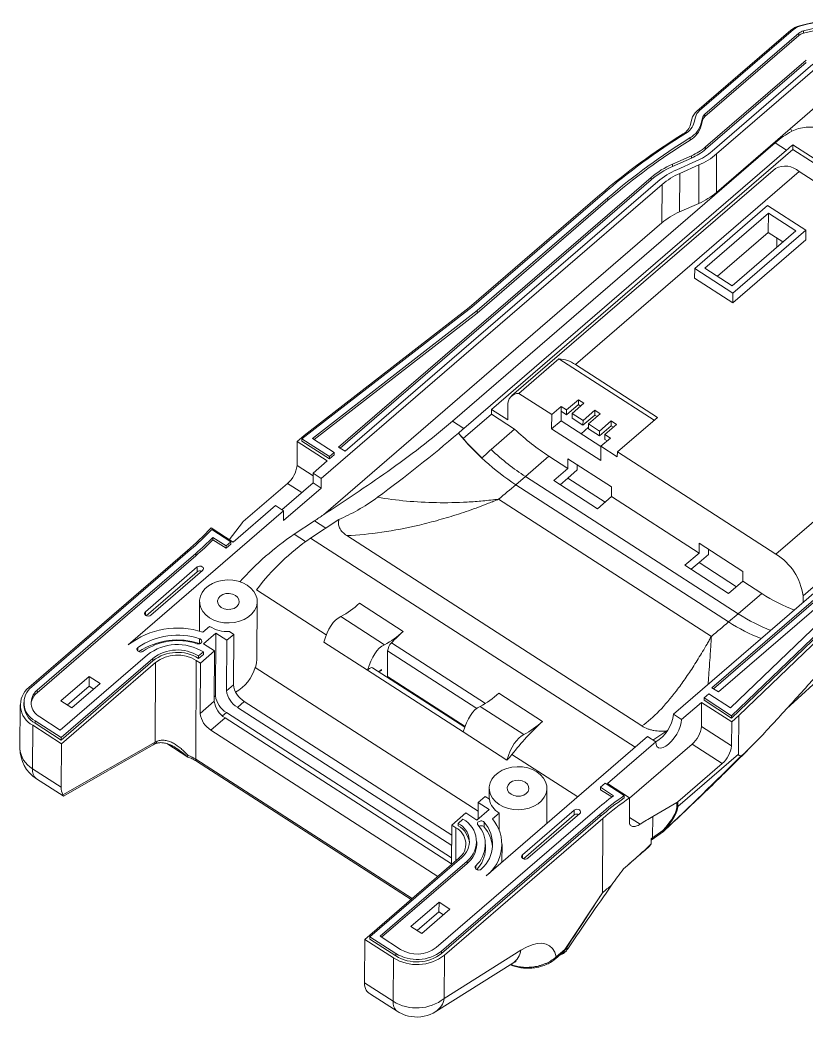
# Model space of a CAD drawing. Header units: inches. Extents: x 1430 to 4816, y 541 to 1061.
# Drawn here: x 2720.3 to 2796.6, y 690.8 to 787.5 of the extents above; entities that cross this region are included whole.
import ezdxf

# ---------------------------------------------------------------- set-up
doc = ezdxf.new("R2010")
doc.units = ezdxf.units.IN

msp = doc.modelspace()

# ---------------------------------------------------------------- linework, layer by layer
at = {"color": 7, "linetype": 'Continuous', "lineweight": 15}
for p, q in [((2795.081, 786.49), (2785.968, 778.631)), ((2795.347, 786.552), (2786.234, 778.693)), ((2796.309, 786.432), (2796.308, 786.199)), ((2786.763, 778.118), (2795.876, 785.977)), ((2786.765, 778.351), (2795.878, 786.21)), ((2795.878, 786.21), (2795.876, 785.977)), ((2796.596, 783.601), (2786.829, 775.178)), ((2796.595, 783.367), (2786.828, 774.945)), ((2787.466, 774.768), (2797.233, 783.191)), ((2797.657, 782.917), (2787.89, 774.494)), ((2797.635, 779.183), (2787.868, 770.76)), ((2785.489, 777.876), (2785.373, 777.373)), ((2785.836, 778.065), (2785.719, 777.561)), ((2786.408, 777.237), (2786.524, 777.741)), ((2786.409, 777.471), (2786.525, 777.974)), ((2786.525, 777.974), (2786.524, 777.741)), ((2786.765, 778.351), (2786.763, 778.118)), ((2786.409, 777.471), (2786.408, 777.237)), ((2785.327, 776.073), (2785.325, 775.839)), ((2762.257, 748.574), (2793.573, 775.582)), ((2763.36, 747.863), (2794.677, 774.871)), ((2795.282, 774.928), (2766.042, 749.712)), ((2786.828, 774.945), (2786.829, 775.178)), ((2793.573, 775.582), (2794.677, 774.871)), ((2795.282, 774.928), (2795.285, 775.373)), ((2801.646, 770.827), (2795.282, 774.928)), ((2795.285, 775.373), (2824.252, 756.704)), ((2785.455, 774.088), (2783.604, 773.27)), ((2785.456, 774.322), (2783.605, 773.504)), ((2784.035, 772.965), (2785.886, 773.783)), ((2785.455, 774.088), (2785.456, 774.322)), ((2787.89, 774.494), (2787.868, 770.76)), ((2793.592, 773.093), (2768.007, 751.029)), ((2783.604, 773.27), (2783.605, 773.504)), ((2786.173, 773.424), (2784.322, 772.606)), ((2786.152, 769.689), (2786.173, 773.424)), ((2781.545, 772.219), (2751.219, 746.066)), ((2781.543, 771.985), (2751.373, 745.967)), ((2795.892, 772.776), (2774.19, 754.061)), ((2781.543, 771.985), (2781.545, 772.219)), ((2784.322, 772.606), (2784.301, 768.871)), ((2819.227, 757.737), (2795.892, 772.776)), ((2749.538, 743.018), (2782.605, 771.535)), ((2751.855, 745.656), (2782.181, 771.809)), ((2782.584, 767.801), (2782.605, 771.535)), ((2776.554, 770.512), (2763.887, 759.588)), ((2776.82, 770.575), (2764.147, 759.645)), ((2764.664, 759.06), (2777.349, 769.999)), ((2764.665, 759.293), (2777.351, 770.233)), ((2777.351, 770.233), (2777.349, 769.999)), ((2786.152, 769.689), (2784.301, 768.871)), ((2792.846, 769.48), (2785.764, 763.373)), ((2796.558, 767.088), (2792.846, 769.48)), ((2792.919, 768.745), (2786.752, 763.426)), ((2792.919, 768.745), (2792.908, 766.877)), ((2795.571, 767.036), (2792.919, 768.745)), ((2782.584, 767.801), (2749.745, 739.481)), ((2789.403, 761.716), (2795.571, 767.036)), ((2789.477, 760.981), (2796.558, 767.088)), ((2796.558, 767.088), (2796.553, 766.154)), ((2787.985, 762.631), (2792.908, 766.877)), ((2789.471, 760.047), (2796.553, 766.154)), ((2792.908, 766.877), (2794.327, 765.963)), ((2793.737, 766.343), (2793.732, 765.449)), ((2785.764, 763.373), (2785.759, 762.44)), ((2785.764, 763.373), (2789.477, 760.981)), ((2786.752, 763.426), (2789.403, 761.716)), ((2785.759, 762.44), (2789.471, 760.047)), ((2789.477, 760.981), (2789.471, 760.047)), ((2764.147, 759.645), (2747.664, 746.87)), ((2763.887, 759.588), (2747.882, 747.184)), ((2748.68, 746.904), (2764.665, 759.293)), ((2764.665, 759.293), (2764.664, 759.06)), ((2748.844, 746.798), (2764.664, 759.06)), ((2793.642, 735.673), (2819.227, 757.737)), ((2772.596, 754.62), (2768.713, 751.271)), ((2781.834, 748.666), (2772.596, 754.62)), ((2782.145, 748.934), (2774.19, 754.061)), ((2771.895, 749.22), (2768.713, 751.271)), ((2774.481, 750.651), (2773.339, 749.666)), ((2774.479, 750.184), (2774.481, 750.651)), ((2775.012, 750.309), (2774.481, 750.651)), ((2766.042, 749.712), (2766.04, 749.245)), ((2767.633, 748.687), (2766.042, 749.712)), ((2767.642, 750.087), (2767.633, 748.687)), ((2772.809, 750.008), (2771.895, 749.22)), ((2772.809, 750.008), (2772.806, 749.541)), ((2773.339, 749.666), (2772.809, 750.008)), ((2773.336, 749.199), (2774.479, 750.184)), ((2773.336, 749.199), (2773.339, 749.666)), ((2773.869, 749.324), (2775.012, 750.309)), ((2774.479, 750.184), (2774.701, 750.041)), ((2776.072, 749.626), (2774.93, 748.641)), ((2776.07, 749.159), (2776.072, 749.626)), ((2776.603, 749.284), (2776.072, 749.626)), ((2766.04, 749.245), (2763.303, 746.885)), ((2766.04, 749.245), (2768.297, 747.79)), ((2771.895, 749.22), (2771.887, 747.819)), ((2772.806, 749.541), (2772.801, 748.607)), ((2773.336, 749.199), (2772.806, 749.541)), ((2773.867, 748.857), (2773.869, 749.324)), ((2774.927, 748.174), (2773.867, 748.857)), ((2774.93, 748.641), (2773.869, 749.324)), ((2774.927, 748.174), (2776.07, 749.159)), ((2774.927, 748.174), (2774.93, 748.641)), ((2775.461, 748.299), (2776.603, 749.284)), ((2776.07, 749.159), (2776.292, 749.016)), ((2778.262, 745.585), (2782.145, 748.934)), ((2817.343, 749.147), (2783.704, 720.137)), ((2817.767, 748.873), (2787.441, 722.72)), ((2817.766, 748.64), (2787.595, 722.621)), ((2763.36, 747.863), (2762.257, 748.574)), ((2768.297, 747.79), (2766.012, 745.82)), ((2772.801, 748.607), (2771.887, 747.819)), ((2771.887, 747.819), (2776.66, 744.743)), ((2772.801, 748.607), (2776.668, 746.115)), ((2775.459, 747.983), (2774.736, 747.36)), ((2775.458, 747.832), (2775.461, 748.299)), ((2776.518, 747.148), (2775.458, 747.832)), ((2776.521, 747.615), (2775.461, 748.299)), ((2776.518, 747.148), (2777.661, 748.133)), ((2777.663, 748.6), (2776.521, 747.615)), ((2777.052, 747.273), (2778.194, 748.258)), ((2777.661, 748.133), (2777.663, 748.6)), ((2777.661, 748.133), (2777.883, 747.99)), ((2778.194, 748.258), (2777.663, 748.6)), ((2788.077, 722.31), (2818.403, 748.463)), ((2747.197, 746.593), (2747.882, 747.184)), ((2747.664, 746.87), (2747.662, 746.637)), ((2747.664, 746.87), (2750.343, 745.143)), ((2750.8, 745.537), (2748.68, 746.904)), ((2776.518, 747.148), (2776.521, 747.615)), ((2777.582, 746.932), (2776.668, 746.144)), ((2777.052, 747.273), (2777.049, 746.807)), ((2777.271, 746.663), (2777.049, 746.807)), ((2777.582, 746.932), (2777.052, 747.273)), ((2747.197, 746.593), (2747.183, 744.259)), ((2750.113, 744.713), (2747.197, 746.593)), ((2747.662, 746.637), (2750.342, 744.91)), ((2751.219, 746.066), (2751.855, 745.656)), ((2776.66, 744.743), (2776.668, 746.144)), ((2778.259, 745.118), (2776.668, 746.144)), ((2750.342, 744.91), (2750.799, 745.304)), ((2750.343, 745.143), (2750.342, 744.91)), ((2750.343, 745.143), (2750.8, 745.537)), ((2750.8, 745.537), (2750.799, 745.304)), ((2771.624, 745.172), (2769.34, 743.202)), ((2771.624, 745.172), (2773.462, 743.988)), ((2773.462, 743.988), (2773.467, 744.927)), ((2773.467, 744.927), (2777.71, 742.192)), ((2778.262, 745.585), (2778.259, 745.118)), ((2793.642, 735.673), (2778.262, 745.585)), ((2748.743, 743.531), (2750.113, 744.713)), ((2773.462, 743.988), (2772.091, 742.806)), ((2773.456, 743.059), (2774.37, 743.847)), ((2774.37, 743.847), (2774.373, 744.343)), ((2748.743, 743.531), (2748.737, 742.597)), ((2749.538, 743.018), (2748.743, 743.531)), ((2749.533, 742.085), (2749.538, 743.018)), ((2769.34, 743.202), (2768.412, 742.409)), ((2789.985, 729.896), (2769.34, 743.202)), ((2772.704, 742.411), (2773.456, 743.059)), ((2773.456, 743.059), (2777.086, 740.72)), ((2746.264, 742.537), (2741.968, 738.832)), ((2748.737, 742.597), (2745.704, 739.982)), ((2745.878, 738.933), (2749.533, 742.085)), ((2749.533, 742.085), (2748.737, 742.597)), ((2768.412, 742.409), (2789.057, 729.103)), ((2772.091, 742.806), (2776.334, 740.071)), ((2777.71, 742.192), (2777.704, 741.253)), ((2766.744, 741.005), (2787.389, 727.699)), ((2776.334, 740.071), (2777.704, 741.253)), ((2777.704, 741.253), (2786.19, 735.784)), ((2740.976, 736.833), (2745.088, 740.379)), ((2745.883, 739.866), (2745.088, 740.379)), ((2730.807, 726.864), (2745.883, 739.866)), ((2745.883, 739.866), (2745.878, 738.933)), ((2751.246, 739.037), (2748.498, 737.237)), ((2738.837, 738.212), (2740.976, 736.833)), ((2738.903, 738.059), (2740.749, 736.869)), ((2741.89, 738.751), (2740.602, 737.074)), ((2748.868, 738.9), (2746.91, 737.617)), ((2739.024, 737.293), (2739.022, 737.059)), ((2740.291, 736.242), (2739.022, 737.059)), ((2740.292, 736.475), (2739.024, 737.293)), ((2752.009, 737.472), (2780.653, 719.012)), ((2721.436, 722.811), (2736.825, 736.083)), ((2740.748, 736.636), (2740.291, 736.242)), ((2740.292, 736.475), (2740.291, 736.242)), ((2740.749, 736.869), (2740.292, 736.475)), ((2740.749, 736.869), (2740.748, 736.636)), ((2786.195, 736.723), (2786.19, 735.784)), ((2790.438, 733.989), (2786.195, 736.723)), ((2787.101, 736.139), (2787.098, 735.644)), ((2736.558, 736.02), (2721.169, 722.748)), ((2737.354, 735.507), (2721.965, 722.236)), ((2737.355, 735.741), (2721.966, 722.469)), ((2737.355, 735.741), (2737.354, 735.507)), ((2784.819, 734.602), (2786.19, 735.784)), ((2786.184, 734.856), (2787.098, 735.644)), ((2732.467, 730.094), (2737.493, 734.428)), ((2737.49, 733.961), (2737.493, 734.428)), ((2784.819, 734.602), (2789.062, 731.868)), ((2785.432, 734.207), (2786.184, 734.856)), ((2789.814, 732.517), (2786.184, 734.856)), ((2803.38, 734.341), (2789.249, 720.757)), ((2732.55, 729.701), (2737.49, 733.961)), ((2738.023, 734.087), (2732.997, 729.752)), ((2789.35, 719.769), (2803.921, 733.776)), ((2789.351, 720.003), (2803.923, 734.01)), ((2804.193, 733.611), (2790.044, 720.01)), ((2790.433, 733.05), (2790.438, 733.989)), ((2750.024, 727.846), (2743.245, 732.216)), ((2790.433, 733.05), (2789.062, 731.868)), ((2790.433, 733.05), (2792.27, 731.866)), ((2792.27, 731.866), (2789.985, 729.896)), ((2794.661, 720.657), (2806.868, 731.855)), ((2796.276, 730.979), (2796.28, 731.629)), ((2737.722, 731.1), (2737.705, 728.201)), ((2743.291, 725.693), (2743.322, 731.068)), ((2753.23, 730.903), (2757.472, 728.168)), ((2755.663, 726.887), (2751.42, 729.621)), ((2789.985, 729.896), (2789.057, 729.103)), ((2738.69, 728.668), (2738.036, 728.104)), ((2737.73, 726.998), (2737.732, 727.464)), ((2739.306, 728), (2738.115, 726.973)), ((2739.27, 721.931), (2739.306, 728)), ((2740.366, 727.317), (2739.306, 728)), ((2741.035, 727.893), (2740.366, 727.317)), ((2741.035, 727.893), (2740.622, 728.159)), ((2741.006, 723.008), (2741.035, 727.893)), ((2738.115, 726.973), (2739.175, 726.289)), ((2740.366, 727.317), (2740.338, 722.431)), ((2749.778, 727.139), (2754.021, 724.405)), ((2724.212, 718.612), (2732.664, 725.901)), ((2733.194, 725.559), (2724.285, 717.876)), ((2733.194, 725.559), (2733.193, 725.326)), ((2738.092, 725.955), (2737.636, 725.561)), ((2737.637, 725.794), (2737.636, 725.561)), ((2738.094, 726.188), (2737.637, 725.794)), ((2739.175, 726.289), (2737.805, 725.107)), ((2738.094, 726.188), (2738.092, 725.955)), ((2739.147, 721.404), (2739.175, 726.289)), ((2755.952, 723.795), (2755.966, 726.282)), ((2733.193, 725.326), (2724.284, 717.643)), ((2733.458, 725.155), (2724.321, 717.275)), ((2733.413, 717.438), (2733.458, 725.155)), ((2737.407, 725.364), (2737.352, 715.794)), ((2737.407, 725.364), (2737.805, 725.107)), ((2737.776, 720.222), (2737.805, 725.107)), ((2763.458, 718.878), (2754.514, 724.643)), ((2755.129, 724.247), (2755.388, 724.47)), ((2755.387, 724.39), (2755.388, 724.47)), ((2724.278, 721.433), (2727.019, 723.797)), ((2727.014, 722.864), (2727.019, 723.797)), ((2727.019, 723.797), (2728.08, 723.114)), ((2763.302, 718.423), (2754.021, 724.405)), ((2755.387, 724.39), (2755.334, 724.424)), ((2755.918, 723.738), (2755.952, 723.795)), ((2763.48, 718.943), (2755.952, 723.795)), ((2724.894, 721.036), (2727.014, 722.864)), ((2728.08, 723.114), (2725.338, 720.75)), ((2727.014, 722.864), (2727.458, 722.578)), ((2740.338, 722.431), (2741.006, 723.008)), ((2787.441, 722.72), (2788.077, 722.31)), ((2721.966, 722.469), (2721.965, 722.236)), ((2766.753, 722.187), (2770.996, 719.452)), ((2786.671, 721.73), (2786.67, 721.496)), ((2787.128, 722.124), (2786.671, 721.73)), ((2786.671, 721.73), (2789.351, 720.003)), ((2789.249, 720.757), (2787.128, 722.124)), ((2720.321, 721.06), (2720.297, 716.851)), ((2720.672, 721.291), (2720.671, 721.058)), ((2725.338, 720.75), (2724.278, 721.433)), ((2737.776, 720.222), (2739.147, 721.404)), ((2742.062, 721.391), (2741.393, 720.814)), ((2741.393, 720.814), (2762.189, 707.411)), ((2762.195, 708.415), (2742.062, 721.391)), ((2769.187, 718.17), (2764.944, 720.905)), ((2786.442, 721.299), (2784.5, 719.625)), ((2786.442, 721.299), (2786.428, 718.965)), ((2786.442, 721.299), (2789.359, 719.419)), ((2786.67, 721.496), (2789.35, 719.769)), ((2722.223, 719.894), (2724.212, 718.612)), ((2740.202, 719.787), (2738.832, 718.605)), ((2762.179, 705.623), (2740.202, 719.787)), ((2762.182, 706.227), (2740.326, 720.314)), ((2784.5, 719.625), (2783.704, 720.137)), ((2789.351, 720.003), (2789.35, 719.769)), ((2790.044, 720.01), (2789.359, 719.419)), ((2790.022, 716.276), (2790.044, 720.01)), ((2721.537, 719.069), (2721.512, 714.86)), ((2724.321, 717.275), (2721.537, 719.069)), ((2721.766, 719.5), (2721.765, 719.266)), ((2724.284, 717.643), (2721.765, 719.266)), ((2724.285, 717.876), (2721.766, 719.5)), ((2786.428, 718.965), (2789.345, 717.085)), ((2789.359, 719.419), (2789.345, 717.085)), ((2724.285, 717.876), (2724.284, 717.643)), ((2760.844, 704.418), (2738.832, 718.605)), ((2767.545, 715.689), (2763.302, 718.423)), ((2781.192, 717.97), (2765.544, 704.476)), ((2781.192, 717.97), (2781.987, 717.458)), ((2781.707, 717.638), (2783.066, 718.528)), ((2724.296, 713.066), (2724.321, 717.275)), ((2724.456, 712.337), (2733.413, 717.438)), ((2724.513, 712.208), (2733.23, 717.172)), ((2734.544, 717.292), (2736.574, 715.984)), ((2781.987, 717.458), (2777.304, 713.419)), ((2785.509, 717.243), (2779.443, 712.012)), ((2788.426, 715.363), (2785.509, 717.243)), ((2774.415, 712.126), (2768.038, 716.236)), ((2784.127, 711.191), (2790.022, 716.276)), ((2721.512, 714.86), (2724.296, 713.066)), ((2737.429, 715.599), (2758.249, 702.181)), ((2788.426, 715.363), (2784.13, 711.658)), ((2721.9, 713.889), (2724.484, 712.223)), ((2765.83, 712.985), (2765.824, 711.916)), ((2771.41, 709.535), (2771.43, 712.952)), ((2776.62, 713.061), (2776.619, 712.828)), ((2777.077, 713.455), (2776.62, 713.061)), ((2776.62, 713.061), (2777.889, 712.244)), ((2778.923, 712.266), (2777.077, 713.455)), ((2779.443, 712.04), (2777.304, 713.419)), ((2764.762, 711.593), (2765.43, 712.17)), ((2765.843, 711.904), (2765.43, 712.17)), ((2776.619, 712.828), (2777.72, 712.118)), ((2778.923, 712.266), (2778.921, 712.032)), ((2779.443, 712.04), (2779.43, 709.706)), ((2764.632, 709.883), (2765.823, 710.91)), ((2764.753, 709.987), (2764.762, 711.593)), ((2765.823, 710.91), (2764.762, 711.593)), ((2781.693, 710.221), (2784.033, 711.589)), ((2784.03, 711.123), (2784.033, 711.589)), ((2784.13, 711.658), (2784.127, 711.191)), ((2776.07, 710.789), (2760.681, 697.517)), ((2761.21, 696.942), (2776.599, 710.214)), ((2761.211, 697.175), (2776.6, 710.447)), ((2776.864, 710.043), (2761.475, 696.771)), ((2762.2, 709.384), (2763.571, 710.566)), ((2763.285, 709.952), (2762.828, 709.558)), ((2763.571, 710.566), (2764.632, 709.883)), ((2766.144, 709.988), (2766.798, 710.552)), ((2766.788, 708.926), (2766.798, 710.552)), ((2774.086, 710.844), (2769.061, 706.509)), ((2774.083, 710.377), (2769.143, 706.116)), ((2769.591, 706.168), (2774.616, 710.502)), ((2774.083, 710.377), (2774.086, 710.844)), ((2776.6, 710.447), (2776.599, 710.214)), ((2776.822, 702.83), (2776.864, 710.043)), ((2781.693, 710.221), (2781.681, 708.154)), ((2762.2, 709.384), (2762.178, 705.569)), ((2762.2, 709.384), (2762.598, 709.128)), ((2762.828, 709.558), (2762.827, 709.325)), ((2765.339, 709.672), (2765.336, 709.205)), ((2781.554, 708.064), (2781.551, 707.58)), ((2781.553, 707.923), (2781.652, 707.994)), ((2781.652, 707.994), (2782.657, 708.705)), ((2781.681, 708.154), (2782.685, 708.866)), ((2764.621, 707.53), (2764.622, 707.763)), ((2765.458, 707.058), (2765.461, 707.525)), ((2767.061, 705.784), (2767.071, 707.515)), ((2762.892, 706.185), (2753.755, 698.305)), ((2763.159, 706.247), (2754.25, 698.564)), ((2755.237, 698.616), (2763.689, 705.905)), ((2755.391, 698.517), (2763.688, 705.672)), ((2763.689, 705.905), (2763.688, 705.672)), ((2778.873, 705.158), (2779.479, 705.681)), ((2773.166, 697.331), (2776.822, 702.83)), ((2760.961, 701.922), (2758.22, 699.558)), ((2759.28, 698.874), (2762.021, 701.238)), ((2760.955, 700.988), (2760.961, 701.922)), ((2762.021, 701.238), (2760.961, 701.922)), ((2760.955, 700.988), (2758.836, 699.16)), ((2761.4, 700.702), (2760.955, 700.988)), ((2758.22, 699.558), (2759.28, 698.874)), ((2754.25, 698.564), (2754.248, 698.331)), ((2754.248, 698.331), (2756.767, 696.707)), ((2754.25, 698.564), (2756.769, 696.94)), ((2757.226, 697.334), (2755.237, 698.616)), ((2753.755, 698.305), (2753.73, 694.096)), ((2756.539, 696.51), (2753.755, 698.305)), ((2756.515, 692.301), (2756.539, 696.51)), ((2756.769, 696.94), (2756.767, 696.707)), ((2761.211, 697.175), (2761.21, 696.942)), ((2761.451, 692.562), (2768.904, 697.251)), ((2761.475, 696.771), (2761.451, 692.562)), ((2772.265, 696.429), (2772.991, 697.055)), ((2772.338, 696.617), (2773.166, 697.331)), ((2773.027, 696.951), (2772.678, 696.785)), ((2760.663, 691.309), (2768.116, 695.997)), ((2753.73, 694.096), (2756.515, 692.301)), ((2754.317, 692.996), (2756.903, 691.329))]:
    msp.add_line(p, q, dxfattribs=at)
at = {"color": 8, "linetype": 'Continuous', "lineweight": 15}
for p, q in [((2796.28, 731.629), (2818.764, 751.02)), ((2747.183, 744.259), (2748.741, 743.255)), ((2747.639, 741.651), (2746.264, 742.537)), ((2748.868, 738.9), (2749.962, 738.196)), ((2748.014, 736.906), (2746.91, 737.617)), ((2748.498, 737.237), (2779.994, 716.937)), ((2732.465, 729.756), (2732.467, 730.094)), ((2731.75, 726.624), (2731.748, 726.26)), ((2756.346, 727.066), (2765.461, 721.192)), ((2764.633, 720.696), (2755.966, 726.282)), ((2743.129, 724.689), (2764.757, 710.75)), ((2739.15, 721.827), (2739.27, 721.931)), ((2740.326, 720.314), (2739.942, 719.983)), ((2734.618, 717.271), (2736.449, 716.091)), ((2737.352, 715.794), (2758.345, 702.263)), ((2779.432, 710.144), (2780.473, 709.474)), ((2762.58, 705.915), (2762.598, 709.128)), ((2769.059, 706.171), (2769.061, 706.509)), ((2764.528, 705.451), (2764.526, 705.145))]:
    msp.add_line(p, q, dxfattribs=at)
at = {"color": 8, "linetype": 'Continuous', "lineweight": 15, "flags": 128}
for points in [[(2795.192, 776.694), (2795.089, 776.908), (2795.064, 776.965)], [(2782.759, 708.815), (2782.739, 708.775), (2782.729, 708.764)]]:
    msp.add_lwpolyline(points, dxfattribs=at)
at = {"color": 7, "linetype": 'Continuous', "lineweight": 15, "flags": 128}
for points in [[(2737.493, 734.428), (2737.6, 734.491), (2737.732, 734.518), (2737.867, 734.505), (2737.986, 734.454), (2738.07, 734.374), (2738.107, 734.276), (2738.09, 734.175), (2738.023, 734.087)], [(2738.695, 729.508), (2738.336, 729.786), (2738.052, 730.108), (2737.852, 730.464), (2737.743, 730.841), (2737.728, 731.225), (2737.809, 731.606), (2737.982, 731.968), (2738.241, 732.3), (2738.579, 732.591), (2738.982, 732.83), (2739.438, 733.011), (2739.931, 733.125), (2740.444, 733.17), (2740.959, 733.144), (2741.46, 733.048), (2741.929, 732.885), (2742.35, 732.66), (2742.708, 732.382), (2742.993, 732.06), (2743.193, 731.704), (2743.302, 731.328), (2743.316, 730.943), (2743.236, 730.563), (2743.063, 730.2), (2742.803, 729.868), (2742.466, 729.577), (2742.063, 729.338), (2741.607, 729.158), (2741.114, 729.043), (2740.601, 728.998), (2740.085, 729.024), (2739.584, 729.121), (2739.116, 729.284), (2738.695, 729.508)], [(2739.837, 730.493), (2739.625, 730.68), (2739.5, 730.907), (2739.476, 731.152), (2739.554, 731.389), (2739.727, 731.597), (2739.977, 731.754), (2740.281, 731.846), (2740.609, 731.864), (2740.928, 731.805), (2741.208, 731.675), (2741.42, 731.488), (2741.544, 731.261), (2741.569, 731.017), (2741.491, 730.779), (2741.318, 730.571), (2741.067, 730.414), (2740.763, 730.322), (2740.435, 730.305), (2740.116, 730.364), (2739.837, 730.493)], [(2740.334, 730.315), (2740.6, 730.323), (2740.702, 730.313)], [(2732.997, 729.752), (2732.89, 729.69), (2732.758, 729.663), (2732.623, 729.676), (2732.504, 729.726), (2732.42, 729.807), (2732.383, 729.905), (2732.4, 730.006), (2732.467, 730.094)], [(2754.021, 724.405), (2754.124, 724.509), (2754.228, 724.59), (2754.327, 724.643), (2754.416, 724.665), (2754.49, 724.655), (2754.514, 724.643)], [(2784.5, 719.625), (2784.467, 719.312), (2784.372, 718.96), (2784.221, 718.588), (2784.021, 718.213), (2783.782, 717.855), (2783.516, 717.531), (2783.236, 717.257), (2782.957, 717.048), (2782.692, 716.914), (2782.454, 716.862), (2782.257, 716.894), (2782.108, 717.008), (2782.017, 717.199), (2781.987, 717.458)], [(2766.803, 711.392), (2767.224, 711.168), (2767.693, 711.005), (2768.193, 710.909), (2768.709, 710.882), (2769.222, 710.927), (2769.715, 711.042), (2770.171, 711.222), (2770.574, 711.461), (2770.911, 711.752), (2771.171, 712.085), (2771.344, 712.447), (2771.424, 712.827), (2771.41, 713.212), (2771.301, 713.588), (2771.101, 713.944), (2770.816, 714.266), (2770.458, 714.544), (2770.037, 714.769), (2769.568, 714.932), (2769.067, 715.028), (2768.552, 715.054), (2768.039, 715.009), (2767.546, 714.895), (2767.09, 714.715), (2766.687, 714.475), (2766.349, 714.184), (2766.09, 713.852), (2765.917, 713.49), (2765.836, 713.11), (2765.851, 712.725), (2765.96, 712.348), (2766.16, 711.993), (2766.444, 711.67), (2766.803, 711.392)], [(2767.945, 712.377), (2768.224, 712.248), (2768.543, 712.189), (2768.871, 712.206), (2769.175, 712.298), (2769.426, 712.456), (2769.599, 712.663), (2769.677, 712.901), (2769.652, 713.145), (2769.528, 713.372), (2769.316, 713.559), (2769.036, 713.689), (2768.717, 713.748), (2768.39, 713.73), (2768.085, 713.639), (2767.835, 713.481), (2767.662, 713.273), (2767.584, 713.036), (2767.608, 712.792), (2767.733, 712.565), (2767.945, 712.377)], [(2768.81, 712.197), (2768.708, 712.207), (2768.442, 712.199)], [(2774.616, 710.502), (2774.684, 710.59), (2774.7, 710.691), (2774.664, 710.789), (2774.58, 710.87), (2774.461, 710.92), (2774.325, 710.933), (2774.194, 710.906), (2774.086, 710.844)], [(2769.061, 706.509), (2768.993, 706.421), (2768.977, 706.32), (2769.013, 706.222), (2769.097, 706.142), (2769.216, 706.091), (2769.352, 706.078), (2769.483, 706.105), (2769.591, 706.168)], [(2768.904, 697.251), (2769.459, 697.562), (2769.988, 697.78), (2770.483, 697.902), (2770.936, 697.926), (2771.339, 697.852), (2771.685, 697.68), (2771.971, 697.414), (2772.189, 697.058), (2772.338, 696.617)], [(2758.277, 690.81), (2758.008, 690.862), (2757.749, 690.932)]]:
    msp.add_lwpolyline(points, dxfattribs=at)
at = {"color": 7, "linetype": 'Continuous', "lineweight": 15}
for centre, radius, start, end in [((2800.01, 772.383), 15.108, 58.7895, 105.61501), ((2800.008, 772.763), 14.698, 58.84684, 105.55767), ((2796.499, 784.794), 2.211, 104.57031, 129.91762), ((2796.53, 785.139), 1.842, 104.57031, 129.91762), ((2796.587, 785.363), 1.105, 104.57031, 129.91762), ((2800.025, 773), 13.712, 58.67577, 105.72874), ((2800.026, 773.234), 13.712, 58.67577, 105.72874), ((2796.586, 785.129), 1.105, 104.57031, 129.91762), ((2786.88, 777.523), 1.435, 129.48092, 165.74412), ((2786.995, 777.77), 1.196, 129.48092, 165.74412), ((2787.22, 777.564), 0.718, 129.48092, 165.74412), ((2787.221, 777.797), 0.718, 129.48092, 165.74412), ((2783.89, 777.775), 1.537, 299.71212, 344.81576), ((2783.989, 778.031), 1.793, 299.71212, 344.81576), ((2784.183, 777.841), 2.305, 299.71212, 344.81576), ((2784.184, 778.074), 2.305, 299.71212, 344.81576), ((2818.618, 721.554), 64.547, 121.7555, 130.6688), ((2818.676, 721.858), 64.228, 121.75152, 130.6686), ((2818.785, 721.773), 63.582, 121.7515, 130.6686), ((2818.786, 722.006), 63.582, 121.7515, 130.6686), ((2783.556, 778.203), 2.075, 301.721, 301.85247), ((2783.257, 779.142), 5.511, 293.49988, 310.3899), ((2783.258, 779.375), 5.511, 293.49988, 310.3899), ((2783.359, 779.595), 6.338, 293.49988, 310.3899), ((2806.828, 760.791), 18.598, 128.36578, 130.79693), ((2783.426, 779.741), 6.889, 293.49988, 310.3899), ((2786.9, 765.689), 8.266, 113.49988, 130.3899), ((2786.901, 765.923), 8.266, 113.49988, 130.3899), ((2787.002, 766.142), 7.44, 113.49988, 130.3899), ((2794.513, 771.274), 2.038, 47.46389, 116.86746), ((2787.069, 766.289), 6.889, 113.49988, 130.3899), ((2783.405, 776.007), 6.889, 293.49988, 310.3899), ((2787.047, 762.554), 6.889, 113.49988, 130.3899), ((2772.435, 751.607), 3.017, 54.43357, 86.9355), ((2768.7, 750.206), 1.065, 89.30192, 186.39311), ((2667.308, 859.24), 147.074, 310.50952, 310.77466), ((2676.733, 847.953), 132.371, 306.24395, 310.58109), ((2782.18, 763.308), 25.027, 219.40937, 236.6243), ((2744.535, 744.566), 2.666, 310.43211, 353.37412), ((2673.343, 853.673), 146.348, 309.65849, 310.51204), ((2691.666, 826.221), 104.389, 303.22803, 303.80517), ((2717.85, 757.752), 28.675, 310.72473, 317.04436), ((2717.832, 758.137), 29.105, 310.73457, 316.38243), ((2742.327, 738.413), 0.552, 130.61013, 142.29818), ((2717.793, 758.208), 29.966, 310.75051, 315.10825), ((2717.795, 758.442), 29.966, 310.75051, 315.10825), ((2763.355, 713.55), 29.149, 124.34351, 138.15822), ((2761.593, 718.278), 23.041, 124.63382, 142.77894), ((2790.722, 730.885), 5.608, 7.62831, 58.62028), ((2737.756, 733.617), 0.435, 65.38711, 127.6775), ((2747.805, 736.642), 7.897, 297.24517, 313.38728), ((2735.576, 720.754), 7.751, 71.49094, 127.97584), ((2740.494, 731.594), 3.437, 238.33872, 272.13953), ((2693.988, 840.367), 146.348, 309.65849, 310.51204), ((2735.581, 721.066), 6.75, 71.41581, 124.57559), ((2735.577, 720.578), 6.771, 71.46031, 123.57915), ((2752.048, 733.907), 7.897, 297.24517, 313.38728), ((2773.8, 710.355), 24.164, 132.50697, 136.24431), ((2735.581, 721.421), 5.872, 71.40791, 124.5835), ((2735.584, 722.162), 4.744, 58.06429, 127.98888), ((2735.584, 722.496), 3.885, 58.0982, 127.95497), ((2757.267, 726.137), 1.308, 134.7211, 173.64439), ((2735.582, 722.263), 3.885, 58.0982, 127.95497), ((2735.583, 722.418), 3.465, 58.23543, 127.81773), ((2756.278, 722.641), 1.962, 116.99663, 125.4576), ((2722.558, 721.029), 2.21, 128.93522, 242.46846), ((2722.679, 721.263), 1.986, 128.78104, 242.62264), ((2743.227, 723.304), 2.24, 187.59419, 238.65439), ((2722.96, 720.991), 1.594, 128.65718, 173.54873), ((2722.929, 721.265), 1.542, 128.64033, 242.76335), ((2741.491, 722.227), 2.24, 187.59419, 238.65439), ((2742.559, 722.728), 2.24, 187.59419, 238.65439), ((2761.329, 727.926), 7.897, 297.24517, 313.38728), ((2722.825, 721.143), 2.155, 182.27479, 240.55346), ((2741.368, 721.701), 2.24, 187.59419, 238.65439), ((2739.997, 720.518), 2.24, 187.59419, 238.65439), ((2780.238, 720.478), 3.483, 300.01464, 354.38115), ((2789.244, 699.702), 26.89, 132.73545, 142.05627), ((2765.571, 725.191), 7.897, 297.24517, 313.38728), ((2783.78, 719.273), 2.666, 310.43211, 353.37412), ((2723.796, 716.83), 3.5, 179.66752, 237.19789), ((2786.697, 717.393), 2.666, 310.43211, 353.37412), ((2735.692, 713.191), 3.087, 57.48514, 72.72384), ((2795.428, 691.035), 37.22, 137.3836, 138.51817), ((2725.725, 712.997), 1.43, 177.2569, 207.50238), ((2767.812, 712.282), 2.005, 190.86385, 239.62106), ((2796.96, 686.547), 32.001, 126.58065, 130.75161), ((2797.268, 686.215), 31.672, 125.39862, 130.73691), ((2797.269, 686.449), 31.672, 125.39862, 130.73691), ((2797.423, 686.165), 31.509, 124.79322, 130.72797), ((2783.701, 711.687), 0.654, 300.18591, 310.62873), ((2783.704, 712.154), 0.654, 300.18591, 310.62873), ((2762.157, 707.796), 2.433, 309.00747, 62.39621), ((2763.215, 707.518), 3.832, 307.43175, 40.13343), ((2774.35, 710.032), 0.435, 65.38711, 127.6775), ((2799.227, 680.235), 34.736, 120.31646, 122.67621), ((2761.792, 707.561), 1.762, 308.64033, 62.76335), ((2761.75, 707.431), 2.178, 5.77426, 60.38551), ((2761.915, 707.795), 1.986, 308.78104, 62.62264), ((2762.639, 707.534), 2.812, 312.20237, 41.47985), ((2762.911, 707.531), 3.237, 312.29215, 41.39007), ((2762.804, 706.998), 3.359, 4.93403, 41.06142), ((2782.252, 709.276), 0.7, 305.30617, 312.97823), ((2783.108, 709.4), 0.681, 231.68899, 239.23226), ((2762.156, 707.604), 2.466, 308.39614, 358.26359), ((2762.532, 707.132), 2.926, 315.42607, 358.54323), ((2779.657, 708.829), 2.268, 318.62907, 326.60217), ((2796.786, 679.677), 30.571, 128.64313, 130.76853), ((2758.822, 699.912), 3.032, 238.23543, 307.81773), ((2779.761, 686.347), 12.773, 119.17116, 120.91813), ((2758.82, 700.175), 4.317, 238.0982, 307.95497), ((2758.82, 700.005), 3.885, 238.0982, 307.95497), ((2758.822, 700.239), 3.885, 238.0982, 307.95497), ((2772.853, 697.328), 0.313, 341.14637, 0.48856), ((2772.879, 697.451), 0.351, 320.32423, 335.48731), ((2772.518, 696.471), 1.077, 50.84472, 53.03564), ((2755.158, 694.027), 1.43, 177.2569, 207.50238), ((2758.796, 695.966), 4.317, 238.0982, 307.95497), ((2758.799, 694.271), 3.5, 237.19789, 252.5472), ((2758.799, 694.271), 3.5, 261.42149, 302.17369)]:
    msp.add_arc(centre, radius, start, end, dxfattribs=at)
at = {"color": 8, "linetype": 'Continuous', "lineweight": 15}
for centre, radius, start, end in [((2797.811, 742.399), 15.92, 236.64193, 249.47909), ((2722.721, 716.965), 2.427, 182.69545, 240.1328), ((2733.026, 717.509), 0.394, 301.10898, 349.66123), ((2737.555, 715.763), 0.206, 171.25728, 232.29665), ((2722.57, 714.719), 1.067, 172.4081, 231.14583), ((2781.534, 708.098), 0.157, 318.56811, 21.07197), ((2782.539, 708.809), 0.157, 318.56811, 21.07197), ((2767.099, 697.511), 1.824, 303.89904, 351.7908), ((2772.099, 696.602), 0.239, 313.24734, 3.68457), ((2759.647, 692.821), 1.822, 303.87394, 351.81589), ((2757.572, 692.16), 1.067, 172.4081, 231.14583)]:
    msp.add_arc(centre, radius, start, end, dxfattribs=at)
at = {"color": 7, "linetype": 'Continuous', "lineweight": 15}
for centre, major_axis, ratio, start_param, end_param in [((2771.679, 754.509), (-9.143, 10.602), 0.507156, 1.77792, 2.097311), ((2768.477, 751.755), (-9.143, 10.602), 0.507156, 1.5425, 1.780457), ((3866.807, 1690.124), (1155.944, 996.846), 0.00793, 2.824539, 2.827076), ((2769.394, 752.539), (-9.143, 10.602), 0.507156, 1.77792, 2.097311), ((2792.324, 741.202), (-9.143, 10.602), 0.507156, 2.097311, 2.399955), ((2740.487, 724.962), (1.889, 2.722), 0.761524, 4.147578, 5.109777), ((2735.535, 716.071), (2.776, -0.64), 0.543829, 2.456906, 2.556217), ((2786.396, 722.738), (34.056, 34.637), 0.1527, 4.452591, 4.671169), ((2887.042, 809.535), (96.98, 93.383), 0.029818, 3.112553, 3.185421), ((2752.35, 692.593), (31.599, 18.852), 0.119747, 5.919479, 6.210925), ((2751.917, 693.004), (32.119, 18.562), 0.130687, 5.915345, 6.206791), ((2803.346, 686.943), (34.6, 6.609), 0.811478, 2.084217, 2.088849), ((2803.336, 685.187), (23.61, 34.028), 0.761524, 1.511256, 1.559354), ((2656.011, 522.284), (121.433, 181.544), 0.00168, 6.01545, 6.179444)]:
    msp.add_ellipse(centre, major_axis=major_axis, ratio=ratio, start_param=start_param, end_param=end_param, dxfattribs=at)
at = {"color": 8, "linetype": 'Continuous', "lineweight": 15}
msp.add_ellipse((2790.04, 739.232), major_axis=(-9.143, 10.602), ratio=0.507156, start_param=2.097311, end_param=2.399955, dxfattribs=at)
at = {"color": 7, "linetype": 'Continuous', "lineweight": 15}
for points, knots in [([(2795.192, 776.694), (2794.907, 776.546), (2794.631, 776.378), (2794.092, 776.006), (2793.83, 775.803), (2793.573, 775.582)], [0, 0, 0, 0, 0.5, 0.5, 1, 1, 1, 1]), ([(2798.17, 776.977), (2797.9, 777.03), (2797.632, 777.066), (2797.095, 777.102), (2796.834, 777.101), (2796.331, 777.058), (2796.087, 777.015), (2795.618, 776.886), (2795.398, 776.801), (2795.192, 776.694)], [0, 0, 0, 0, 0.25, 0.25, 0.5, 0.5, 0.75, 0.75, 1, 1, 1, 1]), ([(2749.745, 739.481), (2750.747, 740.151), (2751.779, 740.832), (2753.872, 742.235), (2754.932, 742.956), (2757.049, 744.453), (2758.106, 745.229), (2760.199, 746.849), (2761.235, 747.693), (2762.257, 748.574)], [0, 0, 0, 0, 0.25, 0.25, 0.5, 0.5, 0.75, 0.75, 1, 1, 1, 1]), ([(2751.246, 739.037), (2751.846, 739.289), (2752.458, 739.592), (2753.706, 740.308), (2754.343, 740.72), (2754.994, 741.196)], [0, 0, 0, 0, 0.5, 0.5, 1, 1, 1, 1]), ([(2752.009, 737.472), (2753.106, 737.521), (2754.245, 737.631), (2756.598, 737.971), (2757.81, 738.202), (2759.68, 738.645), (2760.311, 738.808), (2761.578, 739.164), (2762.216, 739.358), (2763.5, 739.775), (2764.145, 739.999), (2765.118, 740.359), (2765.443, 740.483), (2765.93, 740.675), (2766.093, 740.739), (2766.419, 740.871), (2766.582, 740.938), (2766.744, 741.005)], [0, 0, 0, 0, 0.25, 0.25, 0.5, 0.5, 0.625, 0.625, 0.75, 0.75, 0.875, 0.875, 0.9375, 0.9375, 0.96875, 0.96875, 1, 1, 1, 1]), ([(2754.994, 741.196), (2755.906, 741.037), (2756.84, 740.913), (2758.75, 740.736), (2759.724, 740.684), (2761.697, 740.651), (2762.698, 740.671), (2764.209, 740.755), (2764.715, 740.792), (2765.728, 740.885), (2766.237, 740.94), (2766.744, 741.005)], [0, 0, 0, 0, 0.25, 0.25, 0.5, 0.5, 0.75, 0.75, 0.875, 0.875, 1, 1, 1, 1]), ([(2752.009, 737.472), (2751.845, 737.578), (2751.703, 737.694), (2751.527, 737.883), (2751.474, 737.949), (2751.384, 738.082), (2751.346, 738.15), (2751.254, 738.354), (2751.219, 738.495), (2751.2, 738.769), (2751.214, 738.904), (2751.246, 739.037)], [0, 0, 0, 0, 0.25, 0.25, 0.375, 0.375, 0.5, 0.5, 0.75, 0.75, 1, 1, 1, 1]), ([(2790.277, 716.115), (2790.29, 716.117), (2790.305, 716.126), (2790.336, 716.144), (2790.351, 716.155), (2790.398, 716.19), (2790.43, 716.215), (2790.525, 716.296), (2790.588, 716.354), (2790.779, 716.531), (2790.906, 716.655), (2791.288, 717.035), (2791.542, 717.297), (2792.303, 718.091), (2792.809, 718.633), (2794.327, 720.275), (2795.337, 721.389), (2797.354, 723.628), (2798.362, 724.755), (2800.377, 727.011), (2801.384, 728.141), (2802.392, 729.271)], [0, 0, 0, 0, 0.003906, 0.003906, 0.007813, 0.007813, 0.015625, 0.015625, 0.03125, 0.03125, 0.0625, 0.0625, 0.125, 0.125, 0.25, 0.25, 0.5, 0.5, 0.75, 0.75, 1, 1, 1, 1]), ([(2737.453, 726.987), (2737.48, 726.978), (2737.511, 726.971), (2737.585, 726.963), (2737.628, 726.964), (2737.719, 726.98), (2737.767, 726.995), (2737.853, 727.046), (2737.89, 727.081), (2737.937, 727.16), (2737.946, 727.205), (2737.937, 727.286), (2737.92, 727.323), (2737.874, 727.384), (2737.845, 727.408), (2737.788, 727.443), (2737.759, 727.456), (2737.732, 727.464)], [0, 0, 0, 0, 0.125, 0.125, 0.25, 0.25, 0.375, 0.375, 0.5, 0.5, 0.625, 0.625, 0.75, 0.75, 0.875, 0.875, 1, 1, 1, 1]), ([(2780.653, 719.012), (2781.213, 719.406), (2781.768, 719.893), (2782.878, 721.034), (2783.433, 721.688), (2784.275, 722.792), (2784.557, 723.181), (2785.12, 723.991), (2785.402, 724.414), (2785.967, 725.295), (2786.25, 725.752), (2786.677, 726.465), (2786.819, 726.706), (2787.033, 727.074), (2787.104, 727.198), (2787.247, 727.447), (2787.319, 727.573), (2787.389, 727.699)], [0, 0, 0, 0, 0.25, 0.25, 0.5, 0.5, 0.625, 0.625, 0.75, 0.75, 0.875, 0.875, 0.9375, 0.9375, 0.96875, 0.96875, 1, 1, 1, 1]), ([(2731.75, 726.624), (2731.73, 726.609), (2731.709, 726.589), (2731.673, 726.541), (2731.658, 726.511), (2731.646, 726.442), (2731.648, 726.403), (2731.681, 726.324), (2731.711, 726.286), (2731.794, 726.225), (2731.846, 726.202), (2731.951, 726.178), (2732.004, 726.177), (2732.096, 726.187), (2732.136, 726.198), (2732.201, 726.225), (2732.227, 726.24), (2732.247, 726.256)], [0, 0, 0, 0, 0.125, 0.125, 0.25, 0.25, 0.375, 0.375, 0.5, 0.5, 0.625, 0.625, 0.75, 0.75, 0.875, 0.875, 1, 1, 1, 1]), ([(2743.283, 725.692), (2743.286, 725.674), (2743.328, 725.359), (2743.226, 725.01), (2743.132, 724.698), (2743.129, 724.689)], [0, 0, 0, 0, 0.056677, 0.973427, 1, 1, 1, 1]), ([(2783.066, 718.528), (2782.862, 718.506), (2782.655, 718.496), (2782.232, 718.507), (2782.015, 718.528), (2781.7, 718.586), (2781.596, 718.61), (2781.39, 718.668), (2781.288, 718.701), (2780.996, 718.814), (2780.817, 718.905), (2780.653, 719.012)], [0, 0, 0, 0, 0.25, 0.25, 0.5, 0.5, 0.625, 0.625, 0.75, 0.75, 1, 1, 1, 1]), ([(2733.23, 717.172), (2733.243, 717.18), (2733.298, 717.21), (2733.36, 717.239), (2733.406, 717.261)], [0, 0, 0, 0, 0.249626, 1, 1, 1, 1]), ([(2733.414, 717.277), (2733.451, 717.295), (2733.54, 717.34), (2733.581, 717.454), (2733.605, 717.521)], [0, 0, 0, 0, 0.409248, 1, 1, 1, 1]), ([(2733.422, 717.262), (2733.493, 717.294), (2733.655, 717.368), (2733.962, 717.4), (2734.324, 717.365), (2734.717, 717.252), (2735.093, 717.09), (2735.334, 716.937), (2735.439, 716.871)], [0, 0, 0, 0, 0.134681, 0.306691, 0.483278, 0.661261, 0.852374, 1, 1, 1, 1]), ([(2733.605, 717.522), (2733.73, 717.576), (2733.859, 717.607), (2734.123, 717.633), (2734.259, 717.628), (2734.53, 717.586), (2734.664, 717.55), (2734.929, 717.454), (2735.061, 717.394), (2735.446, 717.186), (2735.69, 717.012), (2736.044, 716.711), (2736.16, 716.604), (2736.387, 716.379), (2736.498, 716.261), (2736.609, 716.138)], [0, 0, 0, 0, 0.125, 0.125, 0.25, 0.25, 0.375, 0.375, 0.5, 0.5, 0.75, 0.75, 0.875, 0.875, 1, 1, 1, 1]), ([(2782.729, 708.764), (2783.347, 709.343), (2785.156, 711.037), (2787.962, 713.732), (2790.113, 715.873), (2791.115, 716.87)], [0, 0, 0, 0, 0.216894, 0.635442, 1, 1, 1, 1]), ([(2736.539, 716.023), (2736.51, 716.045), (2736.481, 716.066), (2736.453, 716.088), (2736.452, 716.089), (2736.45, 716.09), (2736.449, 716.091)], [0, 0, 0, 0, 0.0001545143, 0.0001545143, 0.0001545143, 0.0001621679, 0.0001621679, 0.0001621679, 0.0001621679]), ([(2736.539, 716.023), (2736.542, 716.018), (2736.552, 716), (2736.57, 715.985), (2736.586, 715.976), (2736.594, 715.974), (2736.595, 715.974)], [0, 0, 0, 0, 0.232448, 0.703021, 0.941506, 1, 1, 1, 1]), ([(2736.571, 715.981), (2736.645, 715.958), (2736.864, 715.891), (2737.157, 715.764), (2737.352, 715.646), (2737.429, 715.599)], [0, 0, 0, 0, 0.234197, 0.69862, 1, 1, 1, 1]), ([(2724.485, 712.224), (2724.491, 712.22), (2724.531, 712.192), (2724.521, 712.217), (2724.477, 712.3), (2724.456, 712.337)], [0, 0, 0, 0, 0.096502, 0.590127, 1, 1, 1, 1]), ([(2765.339, 709.672), (2765.324, 709.69), (2765.303, 709.71), (2765.247, 709.747), (2765.212, 709.764), (2765.125, 709.79), (2765.073, 709.797), (2764.963, 709.791), (2764.906, 709.778), (2764.807, 709.733), (2764.766, 709.7), (2764.712, 709.629), (2764.698, 709.591), (2764.69, 709.522), (2764.695, 709.491), (2764.716, 709.437), (2764.73, 709.415), (2764.746, 709.396)], [0, 0, 0, 0, 0.125, 0.125, 0.25, 0.25, 0.375, 0.375, 0.5, 0.5, 0.625, 0.625, 0.75, 0.75, 0.875, 0.875, 1, 1, 1, 1]), ([(2765.336, 709.205), (2765.308, 709.232), (2765.251, 709.287), (2765.119, 709.327), (2764.982, 709.331), (2764.875, 709.306), (2764.833, 709.275), (2764.823, 709.267)], [0, 0, 0, 0, 0.2316748, 0.4636945, 0.6951703, 0.9273368, 1, 1, 1, 1]), ([(2780.473, 709.474), (2780.403, 709.428), (2780.334, 709.39), (2780.199, 709.325), (2780.133, 709.299), (2780.005, 709.261), (2779.945, 709.25), (2779.832, 709.241), (2779.779, 709.244), (2779.683, 709.264), (2779.64, 709.282), (2779.565, 709.331), (2779.533, 709.363), (2779.456, 709.479), (2779.429, 709.582), (2779.43, 709.706)], [0, 0, 0, 0, 0.125, 0.125, 0.25, 0.25, 0.375, 0.375, 0.5, 0.5, 0.625, 0.625, 0.75, 0.75, 1, 1, 1, 1]), ([(2781.551, 707.58), (2781.105, 707.143), (2780.655, 706.731), (2779.76, 705.929), (2779.315, 705.541), (2778.874, 705.16)], [0, 0, 0, 0, 0.5, 0.5, 1, 1, 1, 1]), ([(2779.476, 705.684), (2779.704, 705.88), (2780.356, 706.441), (2780.968, 706.986), (2781.358, 707.328), (2781.36, 707.33)], [0, 0, 0, 0, 0.3497538, 0.9975574, 1, 1, 1, 1]), ([(2764.528, 705.451), (2764.511, 705.433), (2764.494, 705.412), (2764.468, 705.36), (2764.458, 705.329), (2764.459, 705.259), (2764.468, 705.221), (2764.515, 705.147), (2764.552, 705.112), (2764.646, 705.059), (2764.701, 705.042), (2764.81, 705.03), (2764.862, 705.034), (2764.952, 705.053), (2764.989, 705.068), (2765.049, 705.102), (2765.071, 705.12), (2765.089, 705.137)], [0, 0, 0, 0, 0.125, 0.125, 0.25, 0.25, 0.375, 0.375, 0.5, 0.5, 0.625, 0.625, 0.75, 0.75, 0.875, 0.875, 1, 1, 1, 1]), ([(2777.695, 703.555), (2776.988, 702.555), (2776.295, 701.546), (2774.911, 699.526), (2774.223, 698.513), (2773.535, 697.501)], [0, 0, 0, 0, 0.5, 0.5, 1, 1, 1, 1]), ([(2767.892, 695.857), (2767.928, 695.839), (2768.115, 695.745), (2768.492, 695.633), (2769.015, 695.529), (2769.558, 695.493), (2770.107, 695.522), (2770.65, 695.616), (2771.174, 695.776), (2771.661, 696.002), (2772.028, 696.224), (2772.205, 696.387), (2772.257, 696.435)], [0, 0, 0, 0, 0.026248, 0.138542, 0.250755, 0.364937, 0.479949, 0.596528, 0.713757, 0.83201, 0.950678, 1, 1, 1, 1]), ([(2772.988, 697.059), (2773.022, 697.087), (2773.084, 697.137), (2773.13, 697.198), (2773.148, 697.226), (2773.149, 697.227)], [0, 0, 0, 0, 0.529722, 0.980035, 1, 1, 1, 1]), ([(2768.116, 695.997), (2768.156, 696.022), (2768.263, 696.087), (2768.381, 696.146), (2768.448, 696.169), (2768.435, 696.166), (2768.433, 696.165)], [0, 0, 0, 0, 0.211329, 0.562423, 0.907793, 1, 1, 1, 1]), ([(2753.89, 693.367), (2753.929, 693.316), (2754.012, 693.208), (2754.181, 693.082), (2754.301, 693.007), (2754.318, 692.996)], [0, 0, 0, 0, 0.437056, 0.920267, 1, 1, 1, 1])]:
    msp.add_open_spline(points, degree=3, knots=knots, dxfattribs=at)
for points in [[(2749.778, 727.139), (2750.168, 728.45), (2750.715, 729.277), (2751.42, 729.621)], [(2754.021, 724.405), (2754.411, 725.715), (2754.958, 726.542), (2755.663, 726.887)], [(2763.302, 718.423), (2763.692, 719.734), (2764.239, 720.561), (2764.944, 720.905)], [(2767.545, 715.689), (2767.934, 716.999), (2768.482, 717.826), (2769.187, 718.17)], [(2736.539, 716.023), (2736.554, 716.048), (2736.578, 716.087), (2736.609, 716.138)], [(2773.535, 697.501), (2773.466, 697.399), (2773.394, 697.301), (2773.315, 697.207)], [(2773.315, 697.207), (2773.229, 697.105), (2773.129, 697.016), (2773.027, 696.951)]]:
    msp.add_open_spline(points, degree=3, dxfattribs=at)
at = {"color": 8, "linetype": 'Continuous', "lineweight": 15}
for points, knots in [([(2787.389, 727.699), (2787.389, 727.69), (2787.386, 727.64), (2787.38, 727.562), (2787.373, 727.446), (2787.364, 727.298), (2787.348, 727.066), (2787.325, 726.7), (2787.287, 726.129), (2787.227, 725.242), (2787.153, 724.229), (2787.093, 723.443), (2787.062, 723.09), (2787.057, 723.028)], [0, 0, 0, 0, 0.0050072, 0.0278883, 0.0442987, 0.0703694, 0.1117987, 0.1776823, 0.2826459, 0.4506569, 0.7229418, 0.9516599, 1, 1, 1, 1]), ([(2736.449, 716.091), (2736.233, 716.283), (2735.907, 716.573), (2735.555, 716.793), (2735.436, 716.867)], [0, 0, 0, 0, 0.6646209, 1, 1, 1, 1]), ([(2767.927, 695.879), (2767.974, 695.86), (2768.104, 695.806), (2768.327, 695.738), (2768.682, 695.652), (2769.051, 695.602), (2769.428, 695.587), (2769.715, 695.593), (2770.003, 695.617), (2770.292, 695.659), (2770.58, 695.719), (2770.864, 695.797), (2771.142, 695.894), (2771.413, 696.009), (2771.649, 696.129), (2771.912, 696.285), (2772.137, 696.443), (2772.288, 696.574), (2772.338, 696.617)], [0, 0, 0, 0, 0.0328362, 0.0924056, 0.1498517, 0.2658349, 0.3249698, 0.383799, 0.4430158, 0.5034412, 0.564279, 0.6256876, 0.6875239, 0.7507052, 0.81435, 0.8604564, 0.9532556, 1, 1, 1, 1])]:
    msp.add_open_spline(points, degree=3, knots=knots, dxfattribs=at)

doc.saveas('drawing.dxf')
